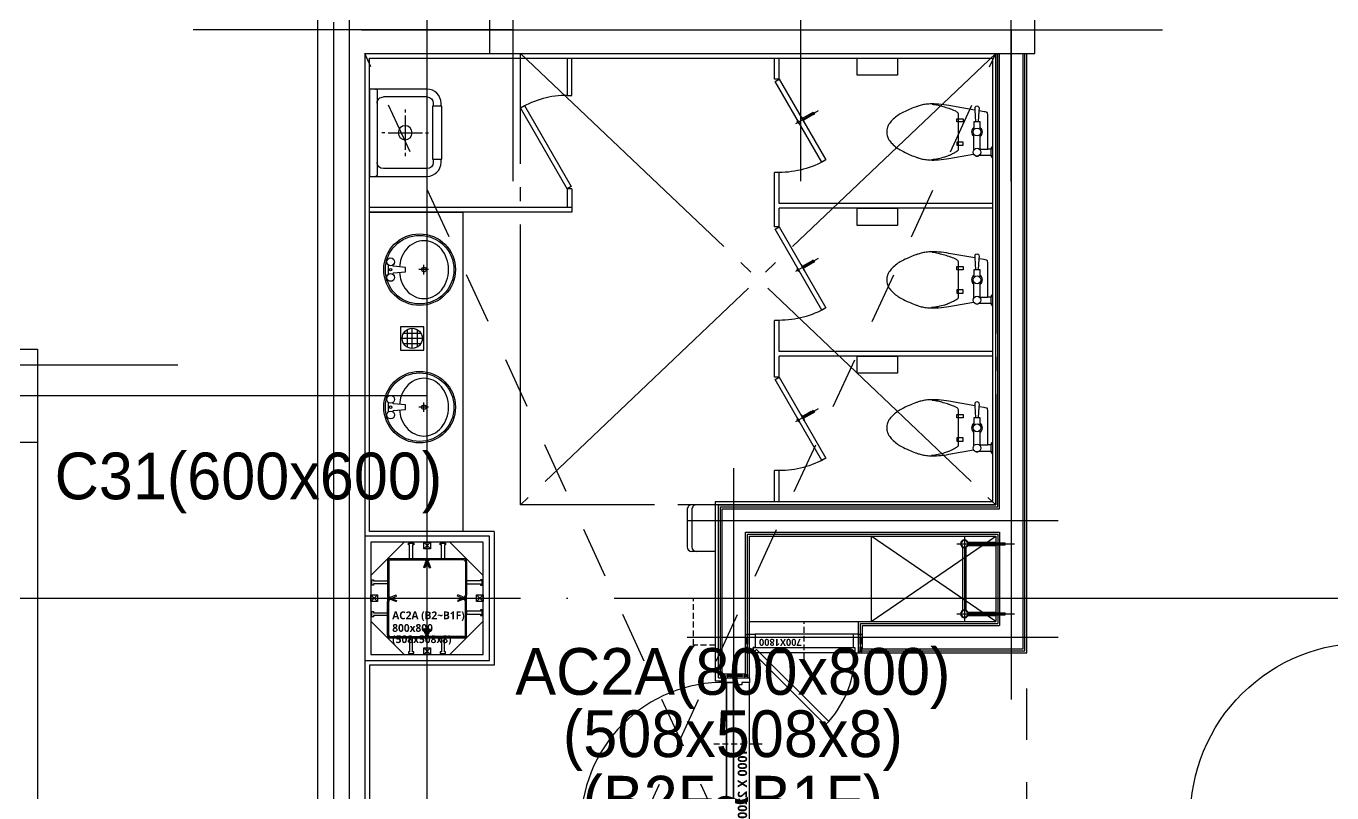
# Model space of a CAD drawing. Header units: millimetres. Extents: x -47382 to 204618, y -51045 to 127155.
# Drawn here: x 33427 to 41807, y 50122 to 55046 of the extents above; entities that cross this region are included whole.
import ezdxf
from ezdxf.enums import TextEntityAlignment as Align

# ---------------------------------------------------------------- set-up
doc = ezdxf.new("R2010")
doc.units = ezdxf.units.MM
doc.header["$LTSCALE"] = 300
doc.header["$MEASUREMENT"] = 0
for name, pattern in [('CEN', [62, 60, -1, 0, -1]), ('HID', [2, 1.1, -0.9]), ('HIDDEN2', [0.1875, 0.125, -0.0625]), ('STD_SHAFT', [7.3, 6, -0.5, 0.3, -0.5])]:
    doc.linetypes.add(name, pattern=pattern)
doc.layers.get('0').update_dxf_attribs({"linetype": 'CONTINUOUS'})
doc.layers.get('Defpoints').update_dxf_attribs({"color": 153, "linetype": 'CONTINUOUS'})
doc.layers.add('A-ANNO-NPLT', color=129, linetype='CONTINUOUS', plot=False)
doc.layers.add('Defpoint', color=161, linetype='CONTINUOUS', plot=False)
for name, color, linetype in [('A-CEN', 1, 'CEN'), ('A-DOOR', 4, 'CONTINUOUS'), ('A-DOOR-JAMB', 4, 'CONTINUOUS'), ('A-DOOR-SILL', 8, 'CONTINUOUS'), ('A-DOOR-SWING', 8, 'CONTINUOUS'), ('A-ELE3', 4, 'CONTINUOUS'), ('A-ELE4', 8, 'CONTINUOUS'), ('A-FIN-TYP1', 6, 'CONTINUOUS'), ('A-FLOR-FLIN-TYP2', 8, 'CONTINUOUS'), ('A-FLOR-OPEN-BELO', 6, 'STD_SHAFT'), ('A-FLOR-TOIL-PFIX', 9, 'CONTINUOUS'), ('A-FLOR-TOIL-SPCL', 6, 'CONTINUOUS'), ('A-FLOR-TOIL-WALL', 6, 'CONTINUOUS'), ('A-HID1', 7, 'HID'), ('A-HID2', 9, 'HID'), ('A-LADDER', 6, 'CONTINUOUS'), ('A-ST-AXIS-CEN', 252, 'CEN'), ('A-ST-COL', 2, 'CONTINUOUS'), ('A-ST-CONC', 2, 'CONTINUOUS'), ('A-WALL-DRY1', 7, 'CONTINUOUS'), ('AA-STL', 6, 'CONTINUOUS'), ('Bound', 9, 'CONTINUOUS'), ('HID', 7, 'HID'), ('S_SS4', 6, 'CONTINUOUS'), ('방열도어', 75, 'CONTINUOUS')]:
    doc.layers.add(name, color=color, linetype=linetype)
doc.layers.add('보조근', color=7, linetype='CONTINUOUS', lineweight=0)
doc.styles.add('SH_대대리576', font='NanumGothicBold.ttf')
doc.styles.add('SHP-나눔bo', font='')
doc.styles.add('돋움', font='')
doc.styles.get('SHP-나눔bo').set_extended_font_data('NanumGothic', bold=True)
doc.styles.get('돋움').set_extended_font_data('Dotum')

# ---------------------------------------------------------------- blocks, each defined once
blk = doc.blocks.new('계단1-b2f')
at = {"layer": 'A-CEN'}
for p, q in [((150, 821.2), (150, -9421.2)), ((3350, -9421.2), (3350, 812.9)), ((2000, -9421.2), (2000, -5228.8)), ((-821.2, -8450), (4321.2, -8450))]:
    blk.add_line(p, q, dxfattribs=at)
at = {"layer": 'A-ST-CONC'}
for p, q in [((0, -200), (0, -8600)), ((3500, -8600), (3500, -6110)), ((0, -8600), (3500, -8600))]:
    blk.add_line(p, q, dxfattribs=at)
blk = doc.blocks.new('방열1')
at = {"layer": '방열도어'}
for p, q in [((-895555.6, 1864694.7, 0), (-895535.6, 1864724.7, 0)), ((-895535.6, 1864724.7, 0), (-895325.6, 1864724.7, 0)), ((-895372.4, 1864717.6, 0), (-895488.8, 1864717.6, 0)), ((-895325.6, 1864724.7, 0), (-895305.6, 1864694.7, 0)), ((-896405.1, 1864556.4, 0), (-896405.1, 1864698.2, 0)), ((-896404.1, 1864699.2, 0), (-896372.1, 1864699.2, 0)), ((-896369.1, 1864696.2, 0), (-896369.1, 1864624.5, 0)), ((-896369.1, 1864672.2, 0), (-896283.6, 1864672.2, 0)), ((-896369.1, 1864672.2, 0), (-896369.1, 1864607.2, 0)), ((-896365.1, 1864672.2, 0), (-896365.1, 1864607.2, 0)), ((-896333.6, 1864622.2, 0), (-896333.6, 1864657.2, 0)), ((-896318.6, 1864672.2, 0), (-896283.6, 1864672.2, 0)), ((-896285.6, 1864639.7, 0), (-896316.6, 1864639.7, 0)), ((-896301.1, 1864624.2, 0), (-896301.1, 1864655.2, 0)), ((-896250.6, 1864672.2, 0), (-896283.6, 1864672.2, 0)), ((-896270.1, 1864622.2, 0), (-896270.1, 1864657.2, 0)), ((-896254.6, 1864607.2, 0), (-896254.6, 1864672.2, 0)), ((-896250.6, 1864607.2, 0), (-896250.6, 1864672.2, 0)), ((-895555.6, 1864694.7, 0), (-895505.8, 1864694.7, 0)), ((-895305.6, 1864694.7, 0), (-895355.4, 1864694.7, 0)), ((-896560.1, 1864554.5, 0), (-896560.1, 1864605.5, 0)), ((-896530.1, 1864605.5, 0), (-896560.1, 1864605.5, 0)), ((-896380.1, 1864554.5, 0), (-896560.1, 1864554.5, 0)), ((-896560.1, 1864554.5, 0), (-896560.1, 1863543.9, 0)), ((-896559.4, 1864555.2, 0), (-896559.4, 1864604.8, 0)), ((-896530.8, 1864604.8, 0), (-896559.4, 1864604.8, 0)), ((-896380.1, 1864555.2, 0), (-896559.4, 1864555.2, 0)), ((-896530.8, 1864600.6, 0), (-896530.8, 1864604.8, 0)), ((-896530.1, 1864600.6, 0), (-896530.8, 1864600.6, 0)), ((-896530.1, 1864600.6, 0), (-896530.1, 1864605.5, 0)), ((-896530.1, 1864589.2, 0), (-896405.1, 1864589.2, 0)), ((-896405.1, 1864554.5, 0), (-896405.1, 1863543.9, 0)), ((-896376.1, 1864552.2, 0), (-896405.1, 1864552.2, 0)), ((-896405.1, 1864549.2, 0), (-896405.1, 1864552.2, 0)), ((-896397.4, 1864549.2, 0), (-896405.1, 1864549.2, 0)), ((-896404.1, 1864555.4, 0), (-896376.1, 1864555.4, 0)), ((-896371.1, 1864549.2, 0), (-896396.8, 1864549.2, 0)), ((-896380.1, 1864554.5, 0), (-896380.1, 1864555.2, 0)), ((-896375.1, 1864554.4, 0), (-896375.1, 1864553.2, 0)), ((-896371.2, 1864576.1, 0), (-896369.1, 1864583.8, 0)), ((-896371.2, 1864576.1, 0), (-896370, 1864575.8, 0)), ((-896371.1, 1864576.1, 0), (-896371.1, 1864557.3, 0)), ((-896370, 1864575.8, 0), (-896369.1, 1864579.2, 0)), ((-896369.1, 1864623.9, 0), (-896369.1, 1864583.8, 0)), ((-896369.1, 1864607.2, 0), (-896285.1, 1864607.2, 0)), ((-896368.1, 1864579.2, 0), (-896369.1, 1864579.2, 0)), ((-896369.1, 1864554.5, 0), (-896369.1, 1863543.9, 0)), ((-896368.1, 1864574.7, 0), (-896368.5, 1864573.9, 0)), ((-896368.5, 1864573.9, 0), (-896368.1, 1864573.2, 0)), ((-896368.1, 1864573.2, 0), (-896368.5, 1864572.4, 0)), ((-896368.5, 1864572.4, 0), (-896368.1, 1864571.7, 0)), ((-896368.1, 1864571.7, 0), (-896368.5, 1864570.9, 0)), ((-896368.5, 1864570.9, 0), (-896368.1, 1864570.2, 0)), ((-896368.1, 1864570.2, 0), (-896368.5, 1864569.4, 0)), ((-896368.5, 1864569.4, 0), (-896368.1, 1864568.7, 0)), ((-896368.1, 1864568.7, 0), (-896368.5, 1864567.9, 0)), ((-896368.5, 1864567.9, 0), (-896368.1, 1864567.2, 0)), ((-896368.1, 1864567.2, 0), (-896368.5, 1864566.4, 0)), ((-896368.5, 1864566.4, 0), (-896368.1, 1864565.7, 0)), ((-896368.1, 1864565.7, 0), (-896368.5, 1864564.9, 0)), ((-896368.5, 1864564.9, 0), (-896368.1, 1864564.2, 0)), ((-896368.1, 1864564.2, 0), (-896368.5, 1864563.4, 0)), ((-896368.5, 1864563.4, 0), (-896368.1, 1864562.7, 0)), ((-896368.1, 1864562.7, 0), (-896368.5, 1864561.9, 0)), ((-896368.5, 1864561.9, 0), (-896368.1, 1864561.2, 0)), ((-896368.1, 1864561.2, 0), (-896368.5, 1864560.4, 0)), ((-896368.5, 1864560.4, 0), (-896368.1, 1864559.7, 0)), ((-896368.1, 1864559.7, 0), (-896368.5, 1864558.9, 0)), ((-896368.5, 1864558.9, 0), (-896368.1, 1864558.2, 0)), ((-896368.1, 1864558.2, 0), (-896368.5, 1864557.4, 0)), ((-896368.5, 1864557.4, 0), (-896368.1, 1864556.7, 0)), ((-896368.1, 1864556.7, 0), (-896368.5, 1864555.9, 0)), ((-896368.5, 1864555.9, 0), (-896368.1, 1864555.2, 0)), ((-896368.1, 1864555.2, 0), (-896368.5, 1864554.4, 0)), ((-896368.5, 1864554.4, 0), (-896368.1, 1864553.7, 0)), ((-896368.1, 1864579.2, 0), (-896368.1, 1864574.7, 0)), ((-896368.1, 1864553.7, 0), (-896368.1, 1864552.2, 0)), ((-896348.6, 1864582.2, 0), (-896355.1, 1864582.2, 0)), ((-896355.1, 1864582.2, 0), (-896355.1, 1864579.2, 0)), ((-896355.1, 1864551.2, 0), (-896355.1, 1864554.2, 0)), ((-896348.6, 1864551.2, 0), (-896355.1, 1864551.2, 0)), ((-896354.9, 1864576.9, 0), (-896354.9, 1864556.4, 0)), ((-896346.1, 1864584.2, 0), (-896354.8, 1864584.2, 0)), ((-896346.1, 1864549.2, 0), (-896354.8, 1864549.2, 0)), ((-896353.6, 1864574.7, 0), (-896353.6, 1864573.7, 0)), ((-896348.6, 1864574.7, 0), (-896353.6, 1864574.7, 0)), ((-896348.6, 1864573.7, 0), (-896353.6, 1864573.7, 0)), ((-896348.6, 1864559.7, 0), (-896353.6, 1864559.7, 0)), ((-896353.6, 1864558.7, 0), (-896353.6, 1864559.7, 0)), ((-896348.6, 1864558.7, 0), (-896353.6, 1864558.7, 0)), ((-896348.6, 1864582.2, 0), (-896348.6, 1864574.7, 0)), ((-896348.6, 1864573.7, 0), (-896348.6, 1864567, 0)), ((-896348.3, 1864566.7, 0), (-896348.6, 1864567, 0)), ((-896348.3, 1864566.7, 0), (-896348.6, 1864566.4, 0)), ((-896348.6, 1864566.4, 0), (-896348.6, 1864559.7, 0)), ((-896348.6, 1864558.7, 0), (-896348.6, 1864551.2, 0)), ((-896346.6, 1864581.2, 0), (-896346.6, 1864552.2, 0)), ((-896346.1, 1864581.2, 0), (-896346.6, 1864581.2, 0)), ((-896346.1, 1864552.2, 0), (-896346.6, 1864552.2, 0)), ((-896346.1, 1864584.2, 0), (-896346.1, 1864581.2, 0)), ((-896346.1, 1864552.2, 0), (-896346.1, 1864549.2, 0)), ((-896318.6, 1864607.2, 0), (-896268.6, 1864607.2, 0)), ((-896250.6, 1864607.2, 0), (-896268.6, 1864607.2, 0)), ((-895555.6, 1864594.7, 0), (-895505.8, 1864594.7, 0)), ((-895555.6, 1864594.7, 0), (-895535.6, 1864564.7, 0)), ((-895535.6, 1864564.7, 0), (-895325.6, 1864564.7, 0)), ((-895372.4, 1864571.8, 0), (-895488.8, 1864571.8, 0)), ((-895305.6, 1864594.7, 0), (-895355.4, 1864594.7, 0)), ((-895325.6, 1864564.7, 0), (-895305.6, 1864594.7, 0)), ((-896380.1, 1863543.9, 0), (-896560.1, 1863543.9, 0)), ((-896560.1, 1863543.9, 0), (-896560.1, 1863492.9, 0)), ((-896380.1, 1863543.2, 0), (-896559.4, 1863543.2, 0)), ((-896559.4, 1863543.2, 0), (-896559.4, 1863493.6, 0)), ((-896405.1, 1863549.2, 0), (-896405.1, 1863546.2, 0)), ((-896397.4, 1863549.2, 0), (-896405.1, 1863549.2, 0)), ((-896376.1, 1863546.2, 0), (-896405.1, 1863546.2, 0)), ((-896405.1, 1863542, 0), (-896405.1, 1863400.2, 0)), ((-896404.1, 1863543, 0), (-896376.1, 1863543, 0)), ((-896371.1, 1863549.2, 0), (-896396.8, 1863549.2, 0)), ((-896380.1, 1863543.9, 0), (-896380.1, 1863543.2, 0)), ((-896375.1, 1863544, 0), (-896375.1, 1863545.2, 0)), ((-896368.5, 1863543.9, 0), (-896368.1, 1863544.7, 0)), ((-896368.1, 1863543.2, 0), (-896368.5, 1863543.9, 0)), ((-896368.5, 1863542.4, 0), (-896368.1, 1863543.2, 0)), ((-896368.1, 1863541.7, 0), (-896368.5, 1863542.4, 0)), ((-896368.5, 1863540.9, 0), (-896368.1, 1863541.7, 0)), ((-896368.1, 1863540.2, 0), (-896368.5, 1863540.9, 0)), ((-896368.5, 1863539.4, 0), (-896368.1, 1863540.2, 0)), ((-896368.1, 1863538.7, 0), (-896368.5, 1863539.4, 0)), ((-896368.5, 1863537.9, 0), (-896368.1, 1863538.7, 0)), ((-896368.1, 1863537.2, 0), (-896368.5, 1863537.9, 0)), ((-896368.5, 1863536.4, 0), (-896368.1, 1863537.2, 0)), ((-896368.1, 1863535.7, 0), (-896368.5, 1863536.4, 0)), ((-896368.1, 1863544.7, 0), (-896368.1, 1863546.2, 0)), ((-896348.6, 1863547.2, 0), (-896355.1, 1863547.2, 0)), ((-896355.1, 1863547.2, 0), (-896355.1, 1863544.2, 0)), ((-896346.1, 1863549.2, 0), (-896354.8, 1863549.2, 0)), ((-896353.6, 1863539.7, 0), (-896353.6, 1863538.7, 0)), ((-896348.6, 1863539.7, 0), (-896353.6, 1863539.7, 0)), ((-896348.6, 1863538.7, 0), (-896353.6, 1863538.7, 0)), ((-896348.6, 1863539.7, 0), (-896348.6, 1863547.2, 0)), ((-896348.6, 1863532, 0), (-896348.6, 1863538.7, 0)), ((-896346.6, 1863517.2, 0), (-896346.6, 1863546.2, 0)), ((-896346.1, 1863546.2, 0), (-896346.6, 1863546.2, 0)), ((-896346.1, 1863546.2, 0), (-896346.1, 1863549.2, 0)), ((-896530.1, 1863492.9, 0), (-896560.1, 1863492.9, 0)), ((-896530.8, 1863493.6, 0), (-896559.4, 1863493.6, 0)), ((-896530.8, 1863497.7, 0), (-896530.8, 1863493.6, 0)), ((-896530.1, 1863497.7, 0), (-896530.8, 1863497.7, 0)), ((-896530.1, 1863509.2, 0), (-896405.1, 1863509.2, 0)), ((-896530.1, 1863497.7, 0), (-896530.1, 1863492.9, 0)), ((-896371.2, 1863522.3, 0), (-896370, 1863522.6, 0)), ((-896371.2, 1863522.3, 0), (-896369.1, 1863514.5, 0)), ((-896370, 1863522.6, 0), (-896369.1, 1863519.2, 0)), ((-896368.1, 1863519.2, 0), (-896369.1, 1863519.2, 0)), ((-896369.1, 1863474.5, 0), (-896369.1, 1863514.5, 0)), ((-896369.1, 1863402.2, 0), (-896369.1, 1863473.9, 0)), ((-896369.1, 1863438.7, 0), (-896369.1, 1863471.7, 0)), ((-896368.5, 1863534.9, 0), (-896368.1, 1863535.7, 0)), ((-896368.1, 1863534.2, 0), (-896368.5, 1863534.9, 0)), ((-896368.5, 1863533.4, 0), (-896368.1, 1863534.2, 0)), ((-896368.1, 1863532.7, 0), (-896368.5, 1863533.4, 0)), ((-896368.5, 1863531.9, 0), (-896368.1, 1863532.7, 0)), ((-896368.1, 1863531.2, 0), (-896368.5, 1863531.9, 0)), ((-896368.5, 1863530.4, 0), (-896368.1, 1863531.2, 0)), ((-896368.1, 1863529.7, 0), (-896368.5, 1863530.4, 0)), ((-896368.5, 1863528.9, 0), (-896368.1, 1863529.7, 0)), ((-896368.1, 1863528.2, 0), (-896368.5, 1863528.9, 0)), ((-896368.5, 1863527.4, 0), (-896368.1, 1863528.2, 0)), ((-896368.1, 1863526.7, 0), (-896368.5, 1863527.4, 0)), ((-896368.5, 1863525.9, 0), (-896368.1, 1863526.7, 0)), ((-896368.1, 1863525.2, 0), (-896368.5, 1863525.9, 0)), ((-896368.5, 1863524.4, 0), (-896368.1, 1863525.2, 0)), ((-896368.1, 1863523.7, 0), (-896368.5, 1863524.4, 0)), ((-896368.1, 1863519.2, 0), (-896368.1, 1863523.7, 0)), ((-896366.1, 1863471.7, 0), (-896366.1, 1863438.7, 0)), ((-896366.1, 1863466.7, 0), (-896366.1, 1863442.7, 0)), ((-896364.1, 1863476.7, 0), (-896301.1, 1863476.7, 0)), ((-896301.1, 1863473.7, 0), (-896364.1, 1863473.7, 0)), ((-896355.1, 1863516.2, 0), (-896355.1, 1863519.2, 0)), ((-896348.6, 1863516.2, 0), (-896355.1, 1863516.2, 0)), ((-896346.1, 1863514.2, 0), (-896354.8, 1863514.2, 0)), ((-896348.6, 1863524.7, 0), (-896353.6, 1863524.7, 0)), ((-896353.6, 1863523.7, 0), (-896353.6, 1863524.7, 0)), ((-896348.6, 1863523.7, 0), (-896353.6, 1863523.7, 0)), ((-896351.1, 1863476.7, 0), (-896351.1, 1863501.7, 0)), ((-896351.1, 1863501.7, 0), (-896298.1, 1863501.7, 0)), ((-896351.1, 1863498.7, 0), (-896301.1, 1863498.7, 0)), ((-896301.1, 1863479.7, 0), (-896351.1, 1863479.7, 0)), ((-896298.1, 1863476.7, 0), (-896351.1, 1863476.7, 0)), ((-896348.3, 1863531.7, 0), (-896348.6, 1863532, 0)), ((-896348.3, 1863531.7, 0), (-896348.6, 1863531.4, 0)), ((-896348.6, 1863524.7, 0), (-896348.6, 1863531.4, 0)), ((-896348.6, 1863516.2, 0), (-896348.6, 1863523.7, 0)), ((-896346.1, 1863517.2, 0), (-896346.6, 1863517.2, 0)), ((-896346.1, 1863514.2, 0), (-896346.1, 1863517.2, 0)), ((-896346.1, 1863509.2, 0), (-896306.1, 1863509.2, 0)), ((-896346.1, 1863505.2, 0), (-896346.1, 1863509.2, 0)), ((-896340.6, 1863505.2, 0), (-896346.1, 1863505.2, 0)), ((-896338.6, 1863481.2, 0), (-896338.6, 1863503.2, 0)), ((-896338.6, 1863481.2, 0), (-896337.6, 1863480.2, 0)), ((-896337.6, 1863480.2, 0), (-896324.6, 1863480.2, 0)), ((-896324.6, 1863480.2, 0), (-896323.6, 1863481.2, 0)), ((-896323.6, 1863503.2, 0), (-896323.6, 1863481.2, 0)), ((-896306.1, 1863505.2, 0), (-896321.6, 1863505.2, 0)), ((-896306.1, 1863509.2, 0), (-896306.1, 1863505.2, 0)), ((-896301.1, 1863476.7, 0), (-896301.1, 1863473.7, 0)), ((-896299.1, 1863496.7, 0), (-896299.1, 1863481.7, 0)), ((-896296.1, 1863499.7, 0), (-896296.1, 1863478.7, 0)), ((-896404.1, 1863399.2, 0), (-896372.1, 1863399.2, 0)), ((-896366.1, 1863438.7, 0), (-896369.1, 1863438.7, 0))]:
    blk.add_line(p, q, dxfattribs=at)
at = {"layer": '방열도어', "elevation": 0}
for points in [[(-895416.8, 1864694.7), (-896220.6, 1864694.7), (-896250.6, 1864684.7), (-896250.6, 1864594.7), (-895416.8, 1864594.7)], [(-895416.8, 1864694.7), (-895210.6, 1864694.7), (-895180.6, 1864684.7), (-895180.6, 1864594.7), (-895416.8, 1864594.7)]]:
    blk.add_lwpolyline(points, dxfattribs=at)
at = {"layer": '방열도어'}
for radius in [11, 5]:
    blk.add_circle((-896301.1, 1864639.7, 0), radius, dxfattribs=at)
for centre, radius, start, end in [((-895484.4, 1864696.5, 0), 21.5, 101.78512, 184.93964), ((-895376.8, 1864696.5, 0), 21.5, 355.06036, 78.21488), ((-896404.1, 1864698.2, 0), 1, 90, 180), ((-896372.1, 1864696.2, 0), 3, 0, 90), ((-896318.6, 1864657.2, 0), 15, 90, 180), ((-896285.1, 1864657.2, 0), 15, 0, 90), ((-896404.1, 1864556.4, 0), 1, 180, 270), ((-896397.1, 1864549.2, 0), 0.3, 0, 180), ((-896376.1, 1864554.4, 0), 1, 0, 90), ((-896376.1, 1864553.2, 0), 1, 270, 0), ((-896362.1, 1864571.5, 0), 10.1, 47.5961, 152.59395), ((-896362.1, 1864561.9, 0), 10.1, 207.40605, 312.4039), ((-896371.1, 1864552.2, 0), 3, 270, 0), ((-896302.6, 1864631, 0), 1121.7, 266.60237, 358.14613), ((-896354.8, 1864581.4, 0), 2.75, 90, 253.18912), ((-896354.8, 1864551.9, 0), 2.75, 106.81088, 270), ((-896355.5, 1864579.2, 0), 0.423, 253.18912, 0), ((-896355.5, 1864554.2, 0), 0.423, 0, 106.81088), ((-896352.9, 1864578.4, 0), 2.5, 216.8699, 169.0964), ((-896352.9, 1864554.9, 0), 2.5, 190.9036, 143.1301), ((-896318.6, 1864622.2, 0), 15, 180, 270), ((-896285.1, 1864622.2, 0), 15, 270, 0), ((-895484.4, 1864592.8, 0), 21.5, 175.06036, 258.21488), ((-895376.8, 1864592.8, 0), 21.5, 281.78512, 4.93964), ((-896404.1, 1863542, 0), 1, 90, 180), ((-896397.1, 1863549.2, 0), 0.3, 180, 0), ((-896376.1, 1863545.2, 0), 1, 0, 90), ((-896376.1, 1863544, 0), 1, 270, 0), ((-896371.1, 1863546.2, 0), 3, 0, 90), ((-896354.8, 1863546.4, 0), 2.75, 90, 253.18912), ((-896355.5, 1863544.2, 0), 0.423, 253.18912, 0), ((-896369.1, 1863474.2, 0), 0.3, 90, 270), ((-896364.1, 1863471.7, 0), 5, 90, 180), ((-896364.1, 1863471.7, 0), 2, 90, 180), ((-896354.8, 1863516.9, 0), 2.75, 106.81088, 270), ((-896355.5, 1863519.2, 0), 0.423, 0, 106.81088), ((-896340.6, 1863503.2, 0), 2, 0, 90), ((-896321.6, 1863503.2, 0), 2, 90, 180), ((-896301.1, 1863496.7, 0), 2, 0, 90), ((-896301.1, 1863481.7, 0), 2, 270, 0), ((-896298.1, 1863499.7, 0), 2, 0, 90), ((-896298.1, 1863478.7, 0), 2, 270, 0), ((-896298.1, 1863478.7, 0), 2, 270, 0), ((-896404.1, 1863400.2, 0), 1, 180, 270), ((-896372.1, 1863402.2, 0), 3, 270, 0)]:
    blk.add_arc(centre, radius, start, end, dxfattribs=at)
blk = doc.blocks.new('A$C693F5FA5')
at = {"layer": 'A-FLOR-TOIL-PFIX'}
for p, q in [((110, 405), (110, 460)), ((450, 460), (450, 405)), ((50, 370), (50, 90)), ((110, 410), (90, 410)), ((450, 405), (110, 405)), ((280, 360), (280, 380)), ((280, 120), (280, 340)), ((470, 410), (450, 410)), ((510, 370), (510, 90)), ((150, 230), (130, 230)), ((390, 230), (170, 230)), ((430, 230), (410, 230)), ((280, 100), (280, 80)), ((550, 50), (10, 50))]:
    blk.add_line(p, q, dxfattribs=at)
blk.add_lwpolyline([(560, 0), (0, 0), (0, 370, -0.414214), (90, 460), (110, 460), (110, 465), (450, 465), (450, 460), (470, 460, -0.414214), (560, 370)], format="xyb", close=True, dxfattribs=at)
blk.add_circle((280, 230), 45, dxfattribs=at)
for centre, radius, start, end in [((90, 370), 40, 90, 180), ((470, 370), 40, 0, 90), ((90, 90), 40, 180, 270), ((470, 90), 40, 270, 0), ((10, 40), 10, 90, 180), ((550, 40), 10, 0, 90)]:
    blk.add_arc(centre, radius, start, end, dxfattribs=at)
blk = doc.blocks.new('G$CA8F1B221')
at = {"layer": 'A-FLOR-TOIL-PFIX'}
for p, q in [((0, 150), (0, 0)), ((150, 150), (0, 150)), ((19, 107.3), (131, 107.3)), ((42.7, 131), (42.7, 19)), ((75, 10.3), (75, 139.7)), ((107.3, 131), (107.3, 19)), ((150, 0), (150, 150)), ((0, 0), (150, 0)), ((139.7, 75), (10.3, 75)), ((19, 42.7), (131, 42.7))]:
    blk.add_line(p, q, dxfattribs=at)
blk.add_circle((75, 75), 64.7, dxfattribs=at)
blk = doc.blocks.new('사다리')
at = {"layer": 'A-ELE3'}
for p, q in [((-10, 22.9), (-10, 200)), ((10, 22.9), (10, 200)), ((440, 22.9), (440, 200)), ((460, 22.9), (460, 200)), ((22.4, 11), (427.6, 11)), ((22.4, -11), (427.6, -11))]:
    blk.add_line(p, q, dxfattribs=at)
at = {"layer": 'A-ELE4'}
for centre in [(0, 0), (450, 0)]:
    blk.add_circle(centre, 21, dxfattribs=at)
at = {"layer": 'A-HID1'}
blk.add_line((444, 260), (456, 260), dxfattribs=at)
at = {"layer": 'A-HID2'}
for p, q in [((-6, 260), (6, 260)), ((-6, 24.3), (-6, 260)), ((6, 24.3), (6, 260)), ((444, 22.9), (444, 260)), ((456, 22.9), (456, 260))]:
    blk.add_line(p, q, dxfattribs=at)
at = {"layer": 'A-LADDER', "color": 1}
for p, q in [((0, -50), (0, 320)), ((450, -50), (450, 320)), ((500, 0), (-50, 0))]:
    blk.add_line(p, q, dxfattribs=at)
at = {"layer": 'S_SS4'}
for centre in [(0, 0), (450, 0)]:
    blk.add_circle(centre, 25, dxfattribs=at)
blk = doc.blocks.new('A$C0A4A5EFC')
at = {"layer": 'A-FLOR-TOIL-WALL'}
for p, q in [((203.5, 50.2, 0), (287, 194.8, 0)), ((267.7, 183, 0), (266.4, 180.8, 0)), ((266.4, 180.8, 0), (285.1, 170, 0)), ((267.7, 183, 0), (270.4, 183.7, 0)), ((286.4, 172.2, 0), (267.7, 183, 0)), ((285.7, 174.9, 0), (270.4, 183.7, 0)), ((286.4, 172.2, 0), (285.1, 170, 0)), ((286.4, 172.2, 0), (285.7, 174.9, 0)), ((213.3, 80.8, 0), (218.2, 89.2, 0)), ((218.2, 89.2, 0), (229.9, 82.5, 0)), ((219.6, 88.5, 0), (222.5, 93.6, 0)), ((221.2, 94.3, 0), (254.4, 151.9, 0)), ((221.2, 94.3, 0), (232.9, 87.6, 0)), ((228.6, 83.3, 0), (231.5, 88.4, 0)), ((232.9, 87.6, 0), (266.1, 145.1, 0)), ((241.5, 159.3, 0), (242.1, 160.2, 0)), ((241.5, 159.3, 0), (279, 137.7, 0)), ((242.1, 160.2, 0), (279.5, 138.6, 0)), ((279, 137.7, 0), (279.5, 138.6, 0)), ((213.3, 80.8, 0), (225, 74, 0)), ((225, 74, 0), (229.9, 82.5, 0))]:
    blk.add_line(p, q, dxfattribs=at)
at = {"layer": 'A-FLOR-TOIL-WALL', "elevation": 0}
blk.add_lwpolyline([(0, 300), (519.6, 0), (534.6, 26), (15, 326)], close=True, dxfattribs=at)
at = {"layer": 'A-FLOR-TOIL-WALL'}
blk.add_arc((0, 300, 0), 600, 330, 0, dxfattribs=at)
blk = doc.blocks.new('A$C565F2A7F')
at = {"layer": 'A-FLOR-TOIL-PFIX'}
for p, q in [((65.3, 220), (180.3, 220)), ((115.3, 230), (95.3, 230)), ((95.3, 230), (95.3, 190)), ((95.3, 190), (115.3, 190)), ((115.3, 190), (115.3, 230)), ((180.3, 220), (295.3, 220)), ((245.3, 190), (245.3, 230)), ((245.3, 230), (265.3, 230)), ((265.3, 190), (245.3, 190)), ((265.3, 230), (265.3, 190)), ((65.3, 120), (165.3, 120)), ((70.3, 85), (70.3, 31.3)), ((245.3, 120), (195.3, 120)), ((245.3, 80), (245.3, 120)), ((85.3, 0), (15.3, 0)), ((30.3, 10), (70.3, 10)), ((65.3, 80), (165.3, 80)), ((195.3, 80), (245.3, 80))]:
    blk.add_line(p, q, dxfattribs=at)
for points in [[(85.3, 0), (80.3, 10), (70.3, 10), (70.3, 31.3, 0.018932), (105.3, 30), (180.3, 30), (255.3, 30, 0.024922), (301.3, 32.3, 0.25497), (305.3, 35, 0.056948), (306.9, 39.3, 0.016043), (310.3, 55), (315.9, 85.8), (330.3, 85, 1.060552), (330.3, 115), (321, 114.5), (350.3, 280, 0.022182), (359, 348.2, 0.0294), (360.3, 400, 0.029565), (356.9, 435.7, 0.035314), (350.3, 465, 0.006976), (346.4, 477.1, 0.004694), (340.3, 495, 0.019426), (324.1, 535.6, 0.015468), (300.3, 585, 0.040875), (281.4, 615, 0.036447), (255.3, 645, 0.04843), (230.6, 665.2, 0.068612), (210.3, 675, 0.037226), (194.7, 678.8, 0.041311), (180.3, 680, 0.041311), (165.8, 678.8, 0.037226), (150.3, 675, 0.068612), (130, 665.2, 0.04843), (105.3, 645, 0.036447), (79.1, 615, 0.040875), (60.3, 585, 0.015468), (36.4, 535.6, 0.019426), (20.3, 495, 0.004694), (14.1, 477.1, 0.006976), (10.3, 465, 0.035314), (3.6, 435.7, 0.029565), (0.3, 400, 0.0294), (1.5, 348.2, 0.022182), (10.3, 280), (38.2, 121.9, 0.455372), (30.3, 85), (30.3, 10), (20.3, 10), (15.3, 0)], [(245.3, 90), (315.9, 85.8, 1.060552)]]:
    blk.add_lwpolyline(points, format="xyb", dxfattribs=at)
blk.add_lwpolyline([(321, 114.5), (245.3, 110)], dxfattribs=at)
for centre in [(50.3, 100), (180.3, 100)]:
    blk.add_circle(centre, 25, dxfattribs=at)
for centre, radius, start, end in [((340.5, 418.1), 337.2, 184.39871, 191.65654), ((597.1, 471.1), 599.2, 191.65654, 195.9454), ((-454.4, 544.4), 827.8, 344.0546, 346.41664), ((112.8, 407.4), 244.3, 346.41664, 355.60129), ((246.3, 370.8), 234.4, 195.9454, 202.80534), ((309.4, 397.4), 302.8, 202.80534, 206.56505), ((463.2, 474.3), 474.7, 206.56505, 209.56748), ((49.3, 358.8), 291.3, 335.9278, 339.44395), ((-205.7, 454.4), 563.7, 339.44395, 341.97138), ((-681.7, 609.4), 1064.2, 341.97138, 344.0546), ((202, 326.1), 174.4, 209.56748, 216.8699), ((65.3, 223.5), 3.54, 216.8699, 270), ((295.3, 232.3), 12.3, 270, 315), ((265.3, 262.3), 54.8, 315, 335.9278), ((180.3, 100), 35, 34.8499, 145.1501), ((180.3, 100), 35, 214.8499, 325.1501)]:
    blk.add_arc(centre, radius, start, end, dxfattribs=at)
blk = doc.blocks.new('A$Ce0defec1')
at = {"layer": 'A-ANNO-NPLT', "linetype": 'HIDDEN2'}
for p, q in [((-120, 720), (-120, 700)), ((-120, 720), (0, 720)), ((-120, 710), (0, 710)), ((-120, 700), (0, 700)), ((-110, 720), (-110, 700)), ((-20, 720), (-20, 700)), ((0, 720), (0, 700)), ((-160, 350), (78.3, 350)), ((-120, 0), (-120, -20)), ((-120, 0), (0, 0)), ((-110, 0), (-110, -20)), ((-20, 0), (-20, -20)), ((0, 0), (0, -20)), ((-120, -10), (0, -10)), ((-120, -20), (0, -20))]:
    blk.add_line(p, q, dxfattribs=at)
at = {"layer": 'A-ANNO-NPLT', "linetype": 'ByBlock'}
blk.add_lwpolyline([(-120, 676.7), (-85, 676.7), (-85, 23.3), (-120, 23.3)], close=True, dxfattribs=at)
at = {"layer": 'A-DOOR', "linetype": 'ByBlock'}
for p, q in [((-582, 214.7), (-120, 676.7)), ((-120, 676.7), (-120, 700)), ((-120, 700), (0, 700)), ((-120, 676.7), (-98, 654.7)), ((-85, 676.7), (-120, 676.7)), ((-85, 665), (-85, 676.7)), ((0, 700), (0, 665)), ((-560.8, 191.9), (-98, 654.7)), ((0, 665), (-85, 665))]:
    blk.add_line(p, q, dxfattribs=at)
blk.add_lwpolyline([(-582, 214.7), (-560.8, 191.9)], dxfattribs=at)
at = {"layer": 'A-DOOR-JAMB'}
for p, q in [((-85, 23.3), (-120, 23.3)), ((-120, 23.3), (-120, 0)), ((-110, 0), (0, 0)), ((-85, 35), (-85, 23.3)), ((0, 35), (-85, 35)), ((0, 0), (0, 35))]:
    blk.add_line(p, q, dxfattribs=at)
at = {"layer": 'A-DOOR-SILL'}
blk.add_line((0, 17.5), (0, 665), dxfattribs=at)
at = {"layer": 'A-DOOR-SWING'}
blk.add_arc((-117.3, 691.3), 668, 228.39157, 269.76546, dxfattribs=at)
at = {"layer": 'A-ANNO-NPLT', "linetype": 'ByBlock', "style": 'SHP-나눔bo'}
blk.add_text('700X1800', height=45, rotation=90, dxfattribs=at).set_placement((-30.4, 502.4), align=Align.CENTER)
blk = doc.blocks.new('핸드드라이어')
at = {"layer": 'A-FLOR-TOIL-SPCL'}
for p, q in [((-140.7, 83.3), (-140.7, -66.7)), ((-140.7, 83.3), (159.3, 83.3)), ((159.3, 83.3), (159.3, -66.7)), ((-110.7, -66.7), (129.3, -66.7)), ((-110.7, -96.7), (129.3, -96.7))]:
    blk.add_line(p, q, dxfattribs=at)
for centre, start, end in [((-110.7, -36.7), 180, 270), ((-110.7, -66.7), 180, 270), ((129.3, -36.7), 270, 0), ((129.3, -66.7), 270, 0)]:
    blk.add_arc(centre, 30, start, end, dxfattribs=at)
blk = doc.blocks.new('드라이 페이퍼')
at = {"layer": 'A-FLOR-TOIL-SPCL', "linetype": 'HIDDEN2'}
blk.add_lwpolyline([(750, 0), (750, 140), (450, 140), (450, 0), (750, 0)], dxfattribs=at)
at = {"layer": 'A-FLOR-TOIL-SPCL', "xscale": -1, "rotation": 180}
blk.add_blockref('핸드드라이어', (-9.3, 83.3), dxfattribs=at)
blk = doc.blocks.new('G$C718DDBFA')
at = {"layer": 'A-ANNO-NPLT', "linetype": 'HIDDEN2'}
for p, q in [((941.3, 1040), (1071.3, 1040)), ((941.3, 1020), (941.3, 1040)), ((941.3, 1030), (1071.3, 1030)), ((941.3, 1020), (1071.3, 1020)), ((961.3, 1020), (961.3, 1040)), ((1051.3, 1020), (1051.3, 1040)), ((1071.3, 1020), (1071.3, 1040)), ((851.3, 595), (1161.3, 595)), ((941.3, 20), (941.3, 0)), ((941.3, 20), (1071.3, 20)), ((941.3, 10), (1071.3, 10)), ((941.3, 0), (1071.3, 0)), ((961.3, 20), (961.3, 0)), ((1051.3, 20), (1051.3, 0)), ((1071.3, 20), (1071.3, 0))]:
    blk.add_line(p, q, dxfattribs=at)
at = {"layer": 'A-ANNO-NPLT', "linetype": 'ByBlock'}
blk.add_lwpolyline([(979.3, 53), (979.3, 987), (934.3, 987), (934.3, 53)], close=True, dxfattribs=at)
at = {"layer": 'A-DOOR', "linetype": 'ByBlock'}
blk.add_lwpolyline([(0.3, 53), (934.3, 53), (934.3, 98), (0.3, 98)], close=True, dxfattribs=at)
at = {"layer": 'A-DOOR-JAMB'}
for points in [[(1061.3, 1020), (1081.3, 1020), (1081.3, 990), (1031.3, 990), (1031.3, 975), (981.3, 975), (981.3, 990), (931.3, 990), (931.3, 1020), (951.3, 1020)], [(1061.3, 20), (1081.3, 20), (1081.3, 50), (1031.3, 50), (1031.3, 65), (981.3, 65), (981.3, 50), (931.3, 50), (931.3, 20), (951.3, 20)]]:
    blk.add_lwpolyline(points, dxfattribs=at)
at = {"layer": 'A-DOOR-SILL'}
for p, q in [((931.3, 990), (931.3, 50)), ((1081.3, 50), (1081.3, 990))]:
    blk.add_line(p, q, dxfattribs=at)
at = {"layer": 'A-DOOR-SWING'}
blk.add_arc((914.7, 75.5), 914.7, 88.95847, 181.40959, dxfattribs=at)
at = {"layer": 'A-ANNO-NPLT', "linetype": 'ByBlock', "style": 'SHP-나눔bo', "text_generation_flag": 4}
blk.add_text('1000 X 2200', height=60, rotation=270, dxfattribs=at).set_placement((1065.5, 339.4), align=Align.CENTER)
blk = doc.blocks.new('xbar')
at = {"layer": 'Defpoints'}
blk.add_lwpolyline([(-21.2, 21.2), (21.2, 21.2), (21.2, -21.2), (-21.2, -21.2)], close=True, dxfattribs=at)
at = {"layer": '보조근'}
for p, q in [((-21.2, -21.2), (21.2, 21.2)), ((-21.2, 21.2), (21.2, -21.2))]:
    blk.add_line(p, q, dxfattribs=at)
blk = doc.blocks.new('AC2A(b2~b1f)')
for points in [[(760, 760), (40, 760), (40, 40), (760, 40)], [(288.4, 744), (280.4, 744), (280.4, 754), (315.4, 754), (315.4, 744), (307.4, 744), (307.4, 654), (288.4, 654)], [(492.4, 744), (484.4, 744), (484.4, 754), (519.4, 754), (519.4, 744), (511.4, 744), (511.4, 654), (492.4, 654)], [(55.9, 492.5), (55.9, 484.5), (45.9, 484.5), (45.9, 519.5), (55.9, 519.5), (55.9, 511.5), (145.9, 511.5), (145.9, 492.5)], [(743.9, 492.5), (743.9, 484.5), (753.9, 484.5), (753.9, 519.5), (743.9, 519.5), (743.9, 511.5), (653.9, 511.5), (653.9, 492.5)], [(55.9, 288.5), (55.9, 280.5), (45.9, 280.5), (45.9, 315.5), (55.9, 315.5), (55.9, 307.5), (145.9, 307.5), (145.9, 288.5)], [(743.9, 298.5), (743.9, 290.5), (753.9, 290.5), (753.9, 325.5), (743.9, 325.5), (743.9, 317.5), (653.9, 317.5), (653.9, 298.5)], [(288.4, 56), (280.4, 56), (280.4, 46), (315.4, 46), (315.4, 56), (307.4, 56), (307.4, 146), (288.4, 146)], [(492.4, 56), (484.4, 56), (484.4, 46), (519.4, 46), (519.4, 56), (511.4, 56), (511.4, 146), (492.4, 146)]]:
    blk.add_lwpolyline(points, close=True)
for points in [[(253.6, 760), (40, 546.4)], [(546.4, 760), (760, 546.4)], [(253.6, 40), (40, 253.6)], [(546.4, 40), (760, 253.6)]]:
    blk.add_lwpolyline(points)
at = {"layer": 'A-ST-COL'}
for p, q in [((145.9, 634), (145.9, 420)), ((153.9, 634), (153.9, 420)), ((165.9, 654), (379.9, 654)), ((165.9, 646), (379.9, 646)), ((391.2, 629.9), (378.3, 598.7)), ((385.9, 596), (378.3, 598.7)), ((398.7, 627.2), (385.9, 596)), ((401.1, 627.2), (414, 596)), ((408.7, 629.9), (421.5, 598.7)), ((414, 596), (421.5, 598.7)), ((633.9, 654), (419.9, 654)), ((633.9, 646), (419.9, 646)), ((645.9, 634), (645.9, 420)), ((653.9, 634), (653.9, 420)), ((170, 408.7), (201.2, 421.6)), ((203.9, 414.1), (201.2, 421.6)), ((595.9, 414.1), (598.7, 421.6)), ((629.8, 408.7), (598.7, 421.6)), ((145.9, 166), (145.9, 380)), ((153.9, 166), (153.9, 380)), ((170, 391.3), (201.2, 378.4)), ((172.8, 401.2), (203.9, 414.1)), ((172.8, 398.8), (203.9, 385.9)), ((203.9, 385.9), (201.2, 378.4)), ((627.1, 401.2), (595.9, 414.1)), ((627.1, 398.8), (595.9, 385.9)), ((595.9, 385.9), (598.7, 378.4)), ((629.8, 391.3), (598.7, 378.4)), ((645.9, 166), (645.9, 380)), ((653.9, 166), (653.9, 380)), ((385.9, 204), (378.3, 201.3)), ((391.2, 170.1), (378.3, 201.3)), ((398.7, 172.8), (385.9, 204)), ((401.1, 172.8), (414, 204)), ((408.7, 170.1), (421.5, 201.3)), ((414, 204), (421.5, 201.3)), ((165.9, 154), (379.9, 154)), ((165.9, 146), (379.9, 146)), ((633.9, 154), (419.9, 154)), ((633.9, 146), (419.9, 146))]:
    blk.add_line(p, q, dxfattribs=at)
blk.add_lwpolyline([(800, 800), (0, 800), (0, 0), (800, 0)], close=True, dxfattribs=at)
for centre, radius, start, end in [((165.9, 634), 20, 90, 180), ((165.9, 634), 12, 90, 180), ((379.9, 634), 20, 340, 90), ((379.9, 634), 12, 340, 90), ((419.9, 634), 20, 90, 200), ((419.9, 634), 12, 90, 200), ((633.9, 634), 20, 0, 90), ((633.9, 634), 12, 0, 90), ((165.9, 420), 20, 180, 290), ((165.9, 420), 12, 180, 290), ((633.9, 420), 20, 250, 0), ((633.9, 420), 12, 250, 0), ((165.9, 380), 20, 70, 180), ((165.9, 380), 12, 70, 180), ((633.9, 380), 20, 0, 110), ((633.9, 380), 12, 0, 110), ((379.9, 166), 20, 270, 20), ((379.9, 166), 12, 270, 20), ((419.9, 166), 20, 160, 270), ((419.9, 166), 12, 160, 270), ((165.9, 166), 20, 180, 270), ((165.9, 166), 12, 180, 270), ((633.9, 166), 20, 270, 0), ((633.9, 166), 12, 270, 0)]:
    blk.add_arc(centre, radius, start, end, dxfattribs=at)
at = {"layer": 'Bound', "color": 9, "linetype": 'Continuous'}
for p, q in [((653.9, 654), (145.9, 654)), ((145.9, 654), (145.9, 146)), ((653.9, 146), (653.9, 654)), ((145.9, 146), (653.9, 146))]:
    blk.add_line(p, q, dxfattribs=at)
at = {"layer": 'Defpoint'}
for p, q in [((399.9, 126), (399.9, 674)), ((399.9, 174), (399.9, 626)), ((125.9, 400), (673.9, 400)), ((173.9, 400), (625.9, 400))]:
    blk.add_line(p, q, dxfattribs=at)
at = {"layer": '보조근', "rotation": 89.99999999999937}
for p in [(400, 738.8), (61.2, 400), (738.8, 400), (400, 61.2)]:
    blk.add_blockref('xbar', p, dxfattribs=at)
at = {"layer": 'Defpoint', "linetype": 'Continuous', "style": 'SH_대대리576'}
for s, p in [('AC2A (B2~B1F)', (176.6, 290.5)), ('800x800', (176.6, 209.5)), ('(508x508x8)', (176.6, 137.3))]:
    blk.add_text(s, height=50, dxfattribs=at).set_placement(p, align=Align.MIDDLE_LEFT)
blk = doc.blocks.new('ACT 지하2층구조평면도')
at = {"layer": 'A-ST-COL'}
blk.add_lwpolyline([(80281.8, 104016.3), (80881.8, 104016.3), (80881.8, 103416.3), (80281.8, 103416.3), (80281.8, 104016.3)], dxfattribs=at)
blk.add_blockref('AC2A(b2~b1f)', (82981.9, 102016.3))

msp = doc.modelspace()

# ---------------------------------------------------------------- linework, layer by layer
at = {"layer": 'A-CEN'}
for p, q in [((35500, 55661.1), (35500, 16971.4)), ((36550, 55021.4), (34500, 55021.4)), ((39750, 55021.4), (39750, 50721.4)), ((19000, 52871.4), (34400, 52871.4)), ((37970, 49461.4), (37970, 52206.4)), ((37670, 51871.4), (40050, 51871.4)), ((37670, 51121.4), (40050, 51121.4))]:
    msp.add_line(p, q, dxfattribs=at)
at = {"layer": 'A-FIN-TYP1'}
for p, q in [((35630, 51801.4), (35630, 54841.4)), ((35630, 54841.4), (39630, 54841.4)), ((39630, 54841.4), (39630, 51991.4)), ((39630, 51991.4), (37850, 51991.4)), ((37850, 51991.4), (37850, 50841.4)), ((36430, 51801.4), (35630, 51801.4)), ((36430, 51801.4), (36430, 50941.4)), ((37850, 51801.4), (37850, 50841.4)), ((36430, 50941.4), (35630, 50941.4)), ((35630, 50941.4), (35630, 49881.4)), ((37850, 50841.4), (37920, 50841.4)), ((37850, 50841.4), (37920, 50841.4))]:
    msp.add_line(p, q, dxfattribs=at)
at = {"layer": 'A-FLOR-FLIN-TYP2'}
for p, q in [((38850, 51771.4), (38850, 51221.4)), ((38070, 51221.4), (38770, 51221.4))]:
    msp.add_line(p, q, dxfattribs=at)
at = {"layer": 'A-FLOR-OPEN-BELO'}
for p, q in [((39650, 54871.4), (36600, 51971.4)), ((36600, 54871.4), (39650, 51971.4)), ((38850, 51221.4), (39650, 51771.4)), ((39650, 51221.4), (38850, 51771.4))]:
    msp.add_line(p, q, dxfattribs=at)
msp.add_lwpolyline([(36600, 54871.4), (39650, 54871.4), (39650, 51971.4), (36600, 51971.4)], close=True, dxfattribs=at)
at = {"layer": 'A-FLOR-TOIL-PFIX'}
for p, q in [((35752.7, 53453), (35752.7, 53511.5)), ((35780.7, 53508.4), (35780.7, 53511.5)), ((35861.7, 53496.2), (35785.3, 53503.5)), ((35785.3, 53461), (35861.7, 53468.2)), ((35861.7, 53468.2), (35861.7, 53496.2)), ((36010.4, 53482.1), (35948.4, 53482.1)), ((35980, 53451.2), (35980, 53513.3)), ((35780.7, 53453), (35780.7, 53456)), ((35980, 52568), (35980, 52630)), ((35752.7, 52569.7), (35752.7, 52628.3)), ((35780.7, 52625.2), (35780.7, 52628.3)), ((35780.7, 52569.7), (35780.7, 52572.8)), ((35861.7, 52613), (35785.3, 52620.2)), ((35785.3, 52577.8), (35861.7, 52585)), ((35861.7, 52585), (35861.7, 52613)), ((36010.4, 52598.9), (35948.4, 52598.9))]:
    msp.add_line(p, q, dxfattribs=at)
for points in [[(39020, 54841.5), (39020, 54731.5), (38760, 54731.5), (38760, 54841.5)], [(39020, 53876.4), (39020, 53766.4), (38760, 53766.4), (38760, 53876.4)], [(39020, 52926.4), (39020, 52816.4), (38760, 52816.4), (38760, 52926.4)]]:
    msp.add_lwpolyline(points, close=True, dxfattribs=at)
msp.add_lwpolyline([(35630, 53851.4), (36230, 53851.4), (36230, 51801.4), (35630, 51801.4), (35630, 53851.4)], dxfattribs=at)
for points in [[(35822.9, 53464.6, 0.064435), (35834.6, 53409.7, 0.091719), (35868.5, 53350.7, 0.103599), (35921.1, 53309.9, 0.113912), (35980.2, 53296.2, 0.113912), (36039.4, 53309.9, 0.103599), (36091.9, 53350.7, 0.091719), (36125.8, 53409.7, 0.084785), (36138.2, 53482.2, 0.084785), (36125.8, 53554.7, 0.091719), (36091.9, 53613.8, 0.103599), (36039.4, 53654.6, 0.113912), (35980.2, 53668.2, 0.113912), (35921.1, 53654.6, 0.103599), (35868.5, 53613.8, 0.091719), (35834.6, 53554.7, 0.064435), (35822.9, 53499.9, 0.084785)], [(35822.9, 52581.4, 0.064435), (35834.6, 52526.5, 0.091719), (35868.5, 52467.5, 0.103599), (35921.1, 52426.7, 0.113912), (35980.2, 52413, 0.113912), (36039.4, 52426.7, 0.103599), (36091.9, 52467.5, 0.091719), (36125.8, 52526.5, 0.084785), (36138.2, 52599, 0.084785), (36125.8, 52671.5, 0.091719), (36091.9, 52730.5, 0.103599), (36039.4, 52771.4, 0.113912), (35980.2, 52785, 0.113912), (35921.1, 52771.4, 0.103599), (35868.5, 52730.5, 0.091719), (35834.6, 52671.5, 0.064435), (35822.9, 52616.7, 0.084785)]]:
    msp.add_lwpolyline(points, format="xyb", dxfattribs=at)
for centre, radius in [((35952.7, 53482.2), 230), ((35952.7, 53482.2), 220), ((35766.7, 53532.2), 25), ((35766.7, 53482.2), 8), ((35980.1, 53482.2), 15), ((35766.7, 53432.2), 25), ((35952.7, 52599), 230), ((35952.7, 52599), 220), ((35766.7, 52649), 25), ((35766.7, 52549), 25), ((35766.7, 52599), 8), ((35980.1, 52599), 15)]:
    msp.add_circle(centre, radius, dxfattribs=at)
for centre, start, end in [((35785.7, 53508.4), 180, 264.60906), ((35785.7, 53456), 95.39094, 180), ((35785.7, 52625.2), 180, 264.60906), ((35785.7, 52572.8), 95.39094, 180)]:
    msp.add_arc(centre, 5, start, end, dxfattribs=at)
at = {"layer": 'A-FLOR-TOIL-WALL'}
for p, q in [((36900, 54841.4), (36900, 54601.4)), ((36930, 54601.4), (36930, 54841.4)), ((38230, 54706.4), (38230, 54841.4)), ((38260, 54706.4), (38260, 54841.4)), ((38260, 54706.4), (38230, 54706.4)), ((36900, 54601.4), (36930, 54601.4)), ((38230, 53756.4), (38230, 54106.4)), ((38260, 54106.4), (38230, 54106.4)), ((38260, 53906.4), (38260, 54106.4)), ((39630, 53906.4), (38260, 53906.4)), ((39630, 53876.4), (38260, 53876.4)), ((38260, 53756.4), (38260, 53876.4)), ((38260, 53756.4), (38230, 53756.4)), ((38260, 53156.4), (38230, 53156.4)), ((38230, 52791.4), (38230, 53156.4)), ((38260, 52956.4), (38260, 53156.4)), ((39630, 52956.4), (38260, 52956.4)), ((39630, 52926.4), (38260, 52926.4)), ((38260, 52791.4), (38260, 52926.4)), ((38260, 52791.4), (38230, 52791.4)), ((38260, 52191.4), (38230, 52191.4)), ((38230, 51991.4), (38230, 52191.4)), ((38260, 51991.4), (38260, 52191.4))]:
    msp.add_line(p, q, dxfattribs=at)
msp.add_lwpolyline([(36626, 54536.1), (36926, 54016.4), (36900, 54001.4), (36600, 54521.1)], close=True, dxfattribs=at)
for points in [[(36930, 54001.4), (36930, 53851.4), (35630, 53851.4)], [(36930, 54001.4), (36900, 54001.4), (36900, 53881.4)], [(36930, 53881.4), (35630, 53881.4)]]:
    msp.add_lwpolyline(points, dxfattribs=at)
msp.add_arc((36900, 54001.4), 600, 90, 120, dxfattribs=at)
at = {"layer": 'A-ST-AXIS-CEN'}
for p, q in [((35300, 0), (35300, 99371.4)), ((36000, 0), (36000, 99371.4)), ((36000, 52671.4), (0, 52671.4)), ((0, 51371.4), (142000, 51371.4))]:
    msp.add_line(p, q, dxfattribs=at)
at = {"layer": 'A-ST-CONC'}
for p, q in [((35400, 55071.4), (35400, 44171.4)), ((35400, 55071.4), (35400, 44171.4)), ((35600, 54871.4), (35600, 44171.4)), ((35600, 54871.4), (36400, 54871.4)), ((33500, 52371.4), (33500, 47071.4))]:
    msp.add_line(p, q, dxfattribs=at)
at = {"layer": 'A-WALL-DRY1'}
for p, q in [((39650, 51971.4), (39650, 54871.4)), ((39662.5, 51958.9), (39662.5, 54871.4)), ((39675, 51946.4), (39675, 54871.4)), ((39825, 51046.4), (39825, 54871.4)), ((39837.5, 51033.9), (39837.5, 54871.4)), ((39850, 51021.4), (39850, 54871.4)), ((37870, 50861.4), (37870, 51971.4)), ((37870, 51971.4), (39650, 51971.4)), ((37882.5, 50873.9), (37882.5, 51958.9)), ((37882.5, 51958.9), (39662.5, 51958.9)), ((37895, 50886.4), (37895, 51946.4)), ((37895, 51946.4), (39675, 51946.4)), ((38045, 50886.4), (38045, 51796.4)), ((38045, 51796.4), (39675, 51796.4)), ((39675, 51796.4), (39675, 51196.4)), ((37870, 50861.4), (37870, 51781.4)), ((37882.5, 50873.9), (37882.5, 51768.9)), ((37895, 50886.4), (37895, 51756.4)), ((38057.5, 50873.9), (38057.5, 51783.9)), ((38057.5, 51783.9), (39662.5, 51783.9)), ((38070, 50861.4), (38070, 51771.4)), ((38070, 51771.4), (39650, 51771.4)), ((39650, 51771.4), (39650, 51221.4)), ((39662.5, 51783.9), (39662.5, 51208.9)), ((38045, 50886.4), (38045, 51606.4)), ((38057.5, 50873.9), (38057.5, 51593.9)), ((38070, 50861.4), (38070, 51581.4)), ((38770, 51221.4), (39650, 51221.4)), ((38770, 51021.4), (38770, 51221.4)), ((38782.5, 51208.9), (39662.5, 51208.9)), ((38782.5, 51033.9), (38782.5, 51208.9)), ((38795, 51196.4), (39675, 51196.4)), ((38795, 51046.4), (38795, 51196.4)), ((38795, 51046.4), (39825, 51046.4)), ((38770, 51021.4), (39850, 51021.4)), ((38782.5, 51033.9), (39837.5, 51033.9)), ((37882.5, 50873.9), (38057.5, 50873.9)), ((37882.5, 50873.9), (38057.5, 50873.9)), ((37895, 50886.4), (38045, 50886.4)), ((37895, 50886.4), (38045, 50886.4)), ((37870, 50861.4), (38070, 50861.4)), ((37870, 50861.4), (38070, 50861.4))]:
    msp.add_line(p, q, dxfattribs=at)
at = {"layer": 'HID'}
for p, q in [((39650, 46061.4), (35600, 54871.4)), ((35600, 46061.4), (39650, 54871.4)), ((39850, 49861.4), (39850, 51021.4))]:
    msp.add_line(p, q, dxfattribs=at)

# ---------------------------------------------------------------- block references
for name, p in [('ACT 지하2층구조평면도', (-47381.8, -51044.9)), ('계단1-b2f', (36400, 63471.4)), ('G$CA8F1B221', (35830, 52965.9)), ('G$C718DDBFA', (36988.7, 49841.4))]:
    msp.add_blockref(name, p)
at = {"linetype": 'Continuous', "xscale": -1, "rotation": 270}
msp.add_blockref('A$C693F5FA5', (35630, 54081.4), dxfattribs=at)
at = {"xscale": -1}
for name, p, rotation in [('드라이 페이퍼', (37850, 51821.4), 89.99999999999984), ('방열1', (-1822609.2, 946266.5), 270)]:
    msp.add_blockref(name, p, dxfattribs=dict(at, rotation=rotation))
at = {"layer": 'A-DOOR', "rotation": 90.0000000000001}
msp.add_blockref('A$Ce0defec1', (38770, 51141.4), dxfattribs=at)
at = {"layer": 'A-FLOR-TOIL-PFIX', "rotation": 90}
for p in [(39630, 54186.2), (39630, 53236.2), (39630, 52286.2)]:
    msp.add_blockref('A$C565F2A7F', p, dxfattribs=at)
at = {"layer": 'A-FLOR-TOIL-WALL', "xscale": -1}
for p, rotation in [((38560, 54706.4), 89.99999999999977), ((38560, 53756.4), 89.99999999999973), ((38560, 52791.4), 89.99999999999972)]:
    msp.add_blockref('A$C0A4A5EFC', p, dxfattribs=dict(at, rotation=rotation))
at = {"layer": 'AA-STL', "xscale": -1, "rotation": 270.0000000000001}
msp.add_blockref('사다리', (39450, 51271.4), dxfattribs=at)

# ---------------------------------------------------------------- texts
at = {"layer": 'Defpoints', "linetype": 'Continuous', "style": '돋움'}
for s, p in [('C31(600x600)', (34854, 51917.1)), ('AC2A(800x800)', (37962.8, 50661.7)), ('(508x508x8)', (37962.8, 50261.7)), ('(B2F~B1F)', (37962.8, 49841.2))]:
    msp.add_text(s, height=300, dxfattribs=at).set_placement(p, align=Align.BOTTOM_CENTER)

doc.saveas('drawing.dxf')
